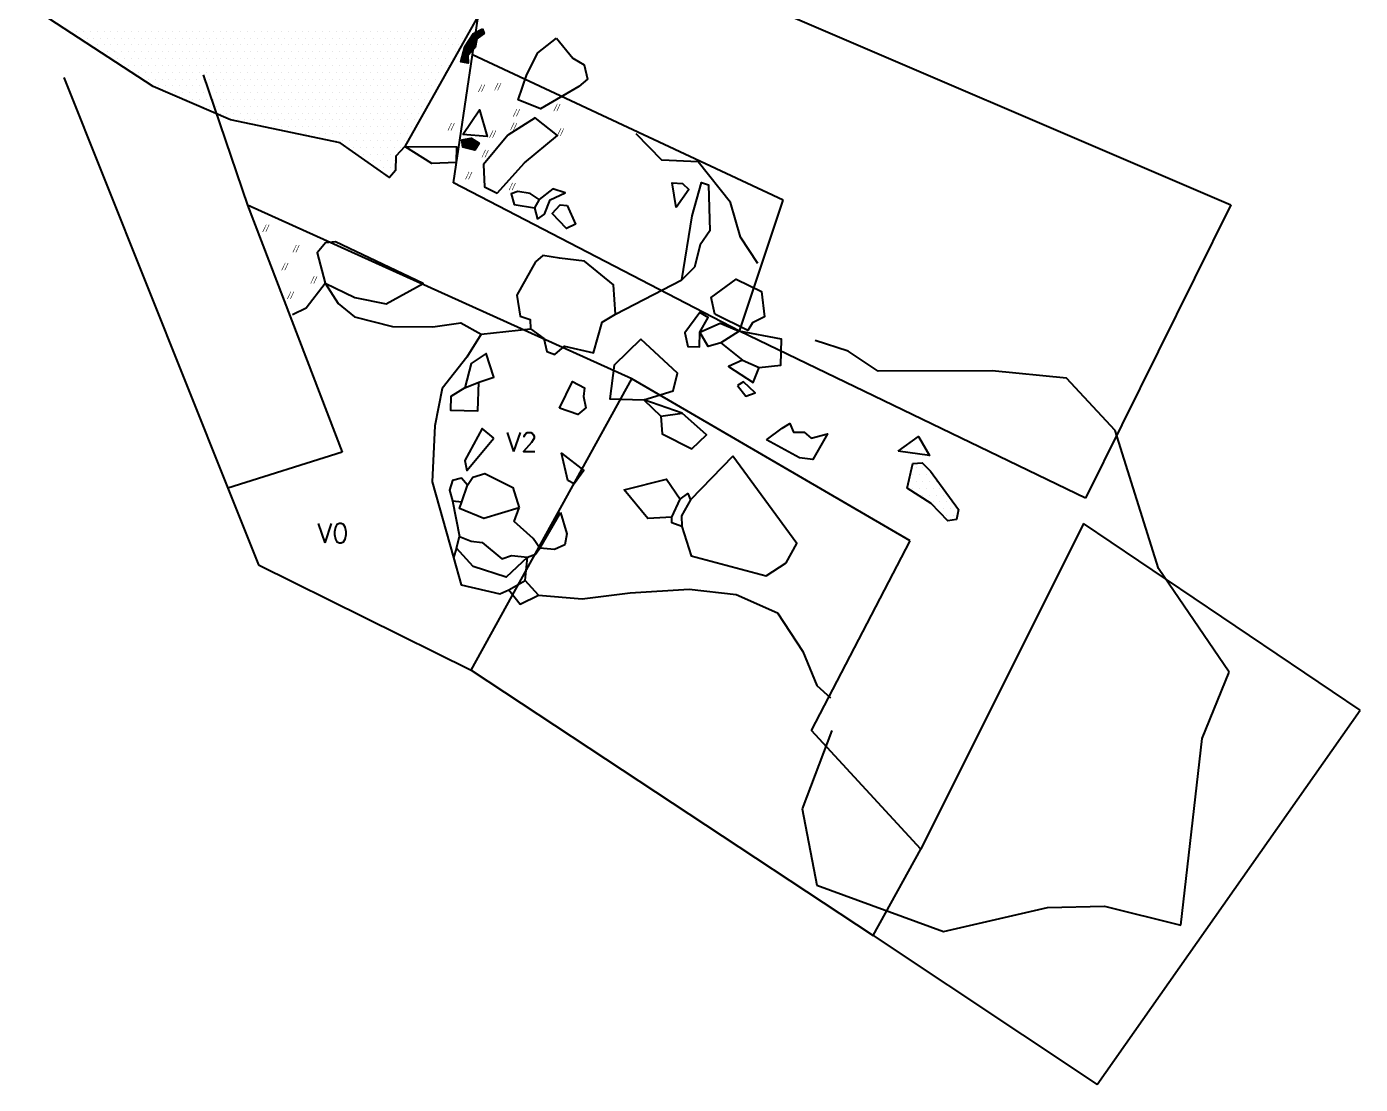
# Model space of a CAD drawing. Header units: metres. Extents: x 3.7 to 6.37, y -20.79 to -16.93.
# Drawn here: x 3.927 to 6.37, y -20.792 to -18.854 of the extents above; entities that cross this region are included whole.
import ezdxf

# ---------------------------------------------------------------- set-up
doc = ezdxf.new("R2010")
doc.units = ezdxf.units.M
doc.header["$LTSCALE"] = 25
doc.header["$MEASUREMENT"] = 0
doc.linetypes.add('GESTRICHELT', pattern=[0.75, 0.5, -0.25])
doc.linetypes.add('STRICHPUNKTX2', pattern=[2, 1, -0.5, 0, -0.5])
doc.layers.get('0').update_dxf_attribs({"linetype": 'CONTINUOUS'})
for name, color, linetype in [('BEFUND', 1, 'CONTINUOUS'), ('BEFUND_UNSICHER', 1, 'GESTRICHELT'), ('BEFUNDSCHRAFF', 1, 'CONTINUOUS'), ('FEUER', 1, 'CONTINUOUS'), ('GRABUNGSGRENZE', 3, 'STRICHPUNKTX2'), ('KNOCHEN', 2, 'CONTINUOUS'), ('KNOCHENSCHRAFF', 2, 'CONTINUOUS'), ('STEINE', 4, 'CONTINUOUS'), ('STEINESCHRAFF', 4, 'CONTINUOUS')]:
    doc.layers.add(name, color=color, linetype=linetype)
doc.styles.get("Standard").update_dxf_attribs({"font": 'txt.shx'})

# ---------------------------------------------------------------- blocks, each defined once
blk = doc.blocks.new('HK')
at = {"layer": 'FEUER', "const_width": 0.1}
for points in [[(-0.66, -1.37), (0, 0)], [(0.52, -0.03), (-0.1, -1.37)]]:
    blk.add_lwpolyline(points, dxfattribs=at)
blk = doc.blocks.new('*X2')
at = {"color": 0}
for p, q in [((472.83, -1889.62), (476.31, -1886.14)), ((472.95, -1889.14), (476.21, -1885.88)), ((473.55, -1888.19), (475.64, -1886.1)), ((472.45, -1891.05), (475, -1888.51)), ((472.58, -1890.57), (475.08, -1888.07)), ((472.7, -1890.1), (475.16, -1887.64)), ((474.2, -1887.18), (474.94, -1886.45)), ((475.25, -1887.55), (476.4, -1886.39)), ((472.33, -1891.53), (474.91, -1888.95)), ((472.35, -1891.86), (473.53, -1890.69)), ((472.64, -1891.92), (473.54, -1891.03)), ((472.94, -1891.98), (473.55, -1891.37)), ((473.24, -1892.04), (473.56, -1891.71)), ((473.53, -1892.09), (473.57, -1892.05)), ((472.43, -1906.27), (472.58, -1906.12)), ((472.47, -1906.59), (473.02, -1906.04)), ((472.51, -1906.91), (473.45, -1905.97)), ((472.54, -1907.23), (473.88, -1905.89)), ((472.63, -1907.5), (474.21, -1905.91)), ((472.91, -1907.57), (474.43, -1906.05)), ((473.19, -1907.64), (474.64, -1906.18)), ((473.47, -1907.71), (474.86, -1906.32)), ((473.75, -1907.79), (475.08, -1906.46)), ((474.03, -1907.86), (475.3, -1906.59)), ((474.31, -1907.93), (475.52, -1906.73)), ((474.59, -1908), (475.16, -1907.44))]:
    blk.add_line(p, q, dxfattribs=at)
blk = doc.blocks.new('*X10')
at = {"color": 0}
for p, q in [((400.625, -1886.25), (400.625, -1886.25)), ((401.875, -1886.25), (401.875, -1886.25)), ((403.125, -1886.25), (403.125, -1886.25)), ((404.375, -1886.25), (404.375, -1886.25)), ((405.625, -1886.25), (405.625, -1886.25)), ((406.875, -1886.25), (406.875, -1886.25)), ((408.125, -1886.25), (408.125, -1886.25)), ((409.375, -1886.25), (409.375, -1886.25)), ((410.625, -1886.25), (410.625, -1886.25)), ((411.875, -1886.25), (411.875, -1886.25)), ((413.125, -1886.25), (413.125, -1886.25)), ((414.375, -1886.25), (414.375, -1886.25)), ((415.625, -1886.25), (415.625, -1886.25)), ((416.875, -1886.25), (416.875, -1886.25)), ((418.125, -1886.25), (418.125, -1886.25)), ((419.375, -1886.25), (419.375, -1886.25)), ((420.625, -1886.25), (420.625, -1886.25)), ((421.875, -1886.25), (421.875, -1886.25)), ((423.125, -1886.25), (423.125, -1886.25)), ((424.375, -1886.25), (424.375, -1886.25)), ((425.625, -1886.25), (425.625, -1886.25)), ((426.875, -1886.25), (426.875, -1886.25)), ((428.125, -1886.25), (428.125, -1886.25)), ((429.375, -1886.25), (429.375, -1886.25)), ((430.625, -1886.25), (430.625, -1886.25)), ((431.875, -1886.25), (431.875, -1886.25)), ((433.125, -1886.25), (433.125, -1886.25)), ((434.375, -1886.25), (434.375, -1886.25)), ((435.625, -1886.25), (435.625, -1886.25)), ((436.875, -1886.25), (436.875, -1886.25)), ((438.125, -1886.25), (438.125, -1886.25)), ((439.375, -1886.25), (439.375, -1886.25)), ((440.625, -1886.25), (440.625, -1886.25)), ((441.875, -1886.25), (441.875, -1886.25)), ((443.125, -1886.25), (443.125, -1886.25)), ((444.375, -1886.25), (444.375, -1886.25)), ((445.625, -1886.25), (445.625, -1886.25)), ((446.875, -1886.25), (446.875, -1886.25)), ((448.125, -1886.25), (448.125, -1886.25)), ((449.375, -1886.25), (449.375, -1886.25)), ((450.625, -1886.25), (450.625, -1886.25)), ((451.875, -1886.25), (451.875, -1886.25)), ((453.125, -1886.25), (453.125, -1886.25)), ((454.375, -1886.25), (454.375, -1886.25)), ((455.625, -1886.25), (455.625, -1886.25)), ((456.875, -1886.25), (456.875, -1886.25)), ((458.125, -1886.25), (458.125, -1886.25)), ((459.375, -1886.25), (459.375, -1886.25)), ((460.625, -1886.25), (460.625, -1886.25)), ((461.875, -1886.25), (461.875, -1886.25)), ((463.125, -1886.25), (463.125, -1886.25)), ((464.375, -1886.25), (464.375, -1886.25)), ((465.625, -1886.25), (465.625, -1886.25)), ((466.875, -1886.25), (466.875, -1886.25)), ((468.125, -1886.25), (468.125, -1886.25)), ((469.375, -1886.25), (469.375, -1886.25)), ((470.625, -1886.25), (470.625, -1886.25)), ((471.875, -1886.25), (471.875, -1886.25)), ((473.125, -1886.25), (473.125, -1886.25)), ((402.5, -1887.5), (402.5, -1887.5)), ((403.75, -1887.5), (403.75, -1887.5)), ((405, -1887.5), (405, -1887.5)), ((406.25, -1887.5), (406.25, -1887.5)), ((407.5, -1887.5), (407.5, -1887.5)), ((408.75, -1887.5), (408.75, -1887.5)), ((410, -1887.5), (410, -1887.5)), ((411.25, -1887.5), (411.25, -1887.5)), ((412.5, -1887.5), (412.5, -1887.5)), ((413.75, -1887.5), (413.75, -1887.5)), ((415, -1887.5), (415, -1887.5)), ((416.25, -1887.5), (416.25, -1887.5)), ((417.5, -1887.5), (417.5, -1887.5)), ((418.75, -1887.5), (418.75, -1887.5)), ((420, -1887.5), (420, -1887.5)), ((421.25, -1887.5), (421.25, -1887.5)), ((422.5, -1887.5), (422.5, -1887.5)), ((423.75, -1887.5), (423.75, -1887.5)), ((425, -1887.5), (425, -1887.5)), ((426.25, -1887.5), (426.25, -1887.5)), ((427.5, -1887.5), (427.5, -1887.5)), ((428.75, -1887.5), (428.75, -1887.5)), ((430, -1887.5), (430, -1887.5)), ((431.25, -1887.5), (431.25, -1887.5)), ((432.5, -1887.5), (432.5, -1887.5)), ((433.75, -1887.5), (433.75, -1887.5)), ((435, -1887.5), (435, -1887.5)), ((436.25, -1887.5), (436.25, -1887.5)), ((437.5, -1887.5), (437.5, -1887.5)), ((438.75, -1887.5), (438.75, -1887.5)), ((440, -1887.5), (440, -1887.5)), ((441.25, -1887.5), (441.25, -1887.5)), ((442.5, -1887.5), (442.5, -1887.5)), ((443.75, -1887.5), (443.75, -1887.5)), ((445, -1887.5), (445, -1887.5)), ((446.25, -1887.5), (446.25, -1887.5)), ((447.5, -1887.5), (447.5, -1887.5)), ((448.75, -1887.5), (448.75, -1887.5)), ((450, -1887.5), (450, -1887.5)), ((451.25, -1887.5), (451.25, -1887.5)), ((452.5, -1887.5), (452.5, -1887.5)), ((453.75, -1887.5), (453.75, -1887.5)), ((455, -1887.5), (455, -1887.5)), ((456.25, -1887.5), (456.25, -1887.5)), ((457.5, -1887.5), (457.5, -1887.5)), ((458.75, -1887.5), (458.75, -1887.5)), ((460, -1887.5), (460, -1887.5)), ((461.25, -1887.5), (461.25, -1887.5)), ((462.5, -1887.5), (462.5, -1887.5)), ((463.75, -1887.5), (463.75, -1887.5)), ((465, -1887.5), (465, -1887.5)), ((466.25, -1887.5), (466.25, -1887.5)), ((467.5, -1887.5), (467.5, -1887.5)), ((468.75, -1887.5), (468.75, -1887.5)), ((470, -1887.5), (470, -1887.5)), ((471.25, -1887.5), (471.25, -1887.5)), ((472.5, -1887.5), (472.5, -1887.5)), ((404.375, -1888.75), (404.375, -1888.75)), ((405.625, -1888.75), (405.625, -1888.75)), ((406.25, -1890), (406.25, -1890)), ((406.875, -1888.75), (406.875, -1888.75)), ((407.5, -1890), (407.5, -1890)), ((408.125, -1888.75), (408.125, -1888.75)), ((408.75, -1890), (408.75, -1890)), ((409.375, -1888.75), (409.375, -1888.75)), ((410, -1890), (410, -1890)), ((410.625, -1888.75), (410.625, -1888.75)), ((411.25, -1890), (411.25, -1890)), ((411.875, -1888.75), (411.875, -1888.75)), ((412.5, -1890), (412.5, -1890)), ((413.125, -1888.75), (413.125, -1888.75)), ((413.75, -1890), (413.75, -1890)), ((414.375, -1888.75), (414.375, -1888.75)), ((415, -1890), (415, -1890)), ((415.625, -1888.75), (415.625, -1888.75)), ((416.25, -1890), (416.25, -1890)), ((416.875, -1888.75), (416.875, -1888.75)), ((417.5, -1890), (417.5, -1890)), ((418.125, -1888.75), (418.125, -1888.75)), ((418.75, -1890), (418.75, -1890)), ((419.375, -1888.75), (419.375, -1888.75)), ((420, -1890), (420, -1890)), ((420.625, -1888.75), (420.625, -1888.75)), ((421.25, -1890), (421.25, -1890)), ((421.875, -1888.75), (421.875, -1888.75)), ((422.5, -1890), (422.5, -1890)), ((423.125, -1888.75), (423.125, -1888.75)), ((423.75, -1890), (423.75, -1890)), ((424.375, -1888.75), (424.375, -1888.75)), ((425, -1890), (425, -1890)), ((425.625, -1888.75), (425.625, -1888.75)), ((426.25, -1890), (426.25, -1890)), ((426.875, -1888.75), (426.875, -1888.75)), ((427.5, -1890), (427.5, -1890)), ((428.125, -1888.75), (428.125, -1888.75)), ((428.75, -1890), (428.75, -1890)), ((429.375, -1888.75), (429.375, -1888.75)), ((430, -1890), (430, -1890)), ((430.625, -1888.75), (430.625, -1888.75)), ((431.25, -1890), (431.25, -1890)), ((431.875, -1888.75), (431.875, -1888.75)), ((432.5, -1890), (432.5, -1890)), ((433.125, -1888.75), (433.125, -1888.75)), ((433.75, -1890), (433.75, -1890)), ((434.375, -1888.75), (434.375, -1888.75)), ((435, -1890), (435, -1890)), ((435.625, -1888.75), (435.625, -1888.75)), ((436.25, -1890), (436.25, -1890)), ((436.875, -1888.75), (436.875, -1888.75)), ((437.5, -1890), (437.5, -1890)), ((438.125, -1888.75), (438.125, -1888.75)), ((438.75, -1890), (438.75, -1890)), ((439.375, -1888.75), (439.375, -1888.75)), ((440, -1890), (440, -1890)), ((440.625, -1888.75), (440.625, -1888.75)), ((441.25, -1890), (441.25, -1890)), ((441.875, -1888.75), (441.875, -1888.75)), ((442.5, -1890), (442.5, -1890)), ((443.125, -1888.75), (443.125, -1888.75)), ((443.75, -1890), (443.75, -1890)), ((444.375, -1888.75), (444.375, -1888.75)), ((445, -1890), (445, -1890)), ((445.625, -1888.75), (445.625, -1888.75)), ((446.25, -1890), (446.25, -1890)), ((446.875, -1888.75), (446.875, -1888.75)), ((447.5, -1890), (447.5, -1890)), ((448.125, -1888.75), (448.125, -1888.75)), ((448.75, -1890), (448.75, -1890)), ((449.375, -1888.75), (449.375, -1888.75)), ((450, -1890), (450, -1890)), ((450.625, -1888.75), (450.625, -1888.75)), ((451.25, -1890), (451.25, -1890)), ((451.875, -1888.75), (451.875, -1888.75)), ((452.5, -1890), (452.5, -1890)), ((453.125, -1888.75), (453.125, -1888.75)), ((453.75, -1890), (453.75, -1890)), ((454.375, -1888.75), (454.375, -1888.75)), ((455, -1890), (455, -1890)), ((455.625, -1888.75), (455.625, -1888.75)), ((456.25, -1890), (456.25, -1890)), ((456.875, -1888.75), (456.875, -1888.75)), ((457.5, -1890), (457.5, -1890)), ((458.125, -1888.75), (458.125, -1888.75)), ((458.75, -1890), (458.75, -1890)), ((459.375, -1888.75), (459.375, -1888.75)), ((460, -1890), (460, -1890)), ((460.625, -1888.75), (460.625, -1888.75)), ((461.25, -1890), (461.25, -1890)), ((461.875, -1888.75), (461.875, -1888.75)), ((462.5, -1890), (462.5, -1890)), ((463.125, -1888.75), (463.125, -1888.75)), ((463.75, -1890), (463.75, -1890)), ((464.375, -1888.75), (464.375, -1888.75)), ((465, -1890), (465, -1890)), ((465.625, -1888.75), (465.625, -1888.75)), ((466.25, -1890), (466.25, -1890)), ((466.875, -1888.75), (466.875, -1888.75)), ((467.5, -1890), (467.5, -1890)), ((468.125, -1888.75), (468.125, -1888.75)), ((468.75, -1890), (468.75, -1890)), ((469.375, -1888.75), (469.375, -1888.75)), ((470, -1890), (470, -1890)), ((470.625, -1888.75), (470.625, -1888.75)), ((471.25, -1890), (471.25, -1890)), ((471.875, -1888.75), (471.875, -1888.75)), ((408.125, -1891.25), (408.125, -1891.25)), ((409.375, -1891.25), (409.375, -1891.25)), ((410, -1892.5), (410, -1892.5)), ((410.625, -1891.25), (410.625, -1891.25)), ((411.25, -1892.5), (411.25, -1892.5)), ((411.875, -1891.25), (411.875, -1891.25)), ((412.5, -1892.5), (412.5, -1892.5)), ((413.125, -1891.25), (413.125, -1891.25)), ((413.75, -1892.5), (413.75, -1892.5)), ((414.375, -1891.25), (414.375, -1891.25)), ((415, -1892.5), (415, -1892.5)), ((415.625, -1891.25), (415.625, -1891.25)), ((416.25, -1892.5), (416.25, -1892.5)), ((416.875, -1891.25), (416.875, -1891.25)), ((417.5, -1892.5), (417.5, -1892.5)), ((418.125, -1891.25), (418.125, -1891.25)), ((418.75, -1892.5), (418.75, -1892.5)), ((419.375, -1891.25), (419.375, -1891.25)), ((420, -1892.5), (420, -1892.5)), ((420.625, -1891.25), (420.625, -1891.25)), ((421.25, -1892.5), (421.25, -1892.5)), ((421.875, -1891.25), (421.875, -1891.25)), ((422.5, -1892.5), (422.5, -1892.5)), ((423.125, -1891.25), (423.125, -1891.25)), ((423.75, -1892.5), (423.75, -1892.5)), ((424.375, -1891.25), (424.375, -1891.25)), ((425, -1892.5), (425, -1892.5)), ((425.625, -1891.25), (425.625, -1891.25)), ((426.25, -1892.5), (426.25, -1892.5)), ((426.875, -1891.25), (426.875, -1891.25)), ((427.5, -1892.5), (427.5, -1892.5)), ((428.125, -1891.25), (428.125, -1891.25)), ((428.75, -1892.5), (428.75, -1892.5)), ((429.375, -1891.25), (429.375, -1891.25)), ((430, -1892.5), (430, -1892.5)), ((430.625, -1891.25), (430.625, -1891.25)), ((431.25, -1892.5), (431.25, -1892.5)), ((431.875, -1891.25), (431.875, -1891.25)), ((432.5, -1892.5), (432.5, -1892.5)), ((433.125, -1891.25), (433.125, -1891.25)), ((433.75, -1892.5), (433.75, -1892.5)), ((434.375, -1891.25), (434.375, -1891.25)), ((435, -1892.5), (435, -1892.5)), ((435.625, -1891.25), (435.625, -1891.25)), ((436.25, -1892.5), (436.25, -1892.5)), ((436.875, -1891.25), (436.875, -1891.25)), ((437.5, -1892.5), (437.5, -1892.5)), ((438.125, -1891.25), (438.125, -1891.25)), ((438.75, -1892.5), (438.75, -1892.5)), ((439.375, -1891.25), (439.375, -1891.25)), ((440, -1892.5), (440, -1892.5)), ((440.625, -1891.25), (440.625, -1891.25)), ((441.25, -1892.5), (441.25, -1892.5)), ((441.875, -1891.25), (441.875, -1891.25)), ((442.5, -1892.5), (442.5, -1892.5)), ((443.125, -1891.25), (443.125, -1891.25)), ((443.75, -1892.5), (443.75, -1892.5)), ((444.375, -1891.25), (444.375, -1891.25)), ((445, -1892.5), (445, -1892.5)), ((445.625, -1891.25), (445.625, -1891.25)), ((446.25, -1892.5), (446.25, -1892.5)), ((446.875, -1891.25), (446.875, -1891.25)), ((447.5, -1892.5), (447.5, -1892.5)), ((448.125, -1891.25), (448.125, -1891.25)), ((448.75, -1892.5), (448.75, -1892.5)), ((449.375, -1891.25), (449.375, -1891.25)), ((450, -1892.5), (450, -1892.5)), ((450.625, -1891.25), (450.625, -1891.25)), ((451.25, -1892.5), (451.25, -1892.5)), ((451.875, -1891.25), (451.875, -1891.25)), ((452.5, -1892.5), (452.5, -1892.5)), ((453.125, -1891.25), (453.125, -1891.25)), ((453.75, -1892.5), (453.75, -1892.5)), ((454.375, -1891.25), (454.375, -1891.25)), ((455, -1892.5), (455, -1892.5)), ((455.625, -1891.25), (455.625, -1891.25)), ((456.25, -1892.5), (456.25, -1892.5)), ((456.875, -1891.25), (456.875, -1891.25)), ((457.5, -1892.5), (457.5, -1892.5)), ((458.125, -1891.25), (458.125, -1891.25)), ((458.75, -1892.5), (458.75, -1892.5)), ((459.375, -1891.25), (459.375, -1891.25)), ((460, -1892.5), (460, -1892.5)), ((460.625, -1891.25), (460.625, -1891.25)), ((461.25, -1892.5), (461.25, -1892.5)), ((461.875, -1891.25), (461.875, -1891.25)), ((462.5, -1892.5), (462.5, -1892.5)), ((463.125, -1891.25), (463.125, -1891.25)), ((463.75, -1892.5), (463.75, -1892.5)), ((464.375, -1891.25), (464.375, -1891.25)), ((465, -1892.5), (465, -1892.5)), ((465.625, -1891.25), (465.625, -1891.25)), ((466.25, -1892.5), (466.25, -1892.5)), ((466.875, -1891.25), (466.875, -1891.25)), ((467.5, -1892.5), (467.5, -1892.5)), ((468.125, -1891.25), (468.125, -1891.25)), ((468.75, -1892.5), (468.75, -1892.5)), ((469.375, -1891.25), (469.375, -1891.25)), ((470, -1892.5), (470, -1892.5)), ((470.625, -1891.25), (470.625, -1891.25)), ((411.875, -1893.75), (411.875, -1893.75)), ((413.125, -1893.75), (413.125, -1893.75)), ((414.375, -1893.75), (414.375, -1893.75)), ((415, -1895), (415, -1895)), ((415.625, -1893.75), (415.625, -1893.75)), ((416.25, -1895), (416.25, -1895)), ((416.875, -1893.75), (416.875, -1893.75)), ((417.5, -1895), (417.5, -1895)), ((418.125, -1893.75), (418.125, -1893.75)), ((418.75, -1895), (418.75, -1895)), ((419.375, -1893.75), (419.375, -1893.75)), ((420, -1895), (420, -1895)), ((420.625, -1893.75), (420.625, -1893.75)), ((421.25, -1895), (421.25, -1895)), ((421.875, -1893.75), (421.875, -1893.75)), ((422.5, -1895), (422.5, -1895)), ((423.125, -1893.75), (423.125, -1893.75)), ((423.75, -1895), (423.75, -1895)), ((424.375, -1893.75), (424.375, -1893.75)), ((425, -1895), (425, -1895)), ((425.625, -1893.75), (425.625, -1893.75)), ((426.25, -1895), (426.25, -1895)), ((426.875, -1893.75), (426.875, -1893.75)), ((427.5, -1895), (427.5, -1895)), ((428.125, -1893.75), (428.125, -1893.75)), ((428.75, -1895), (428.75, -1895)), ((429.375, -1893.75), (429.375, -1893.75)), ((430, -1895), (430, -1895)), ((430.625, -1893.75), (430.625, -1893.75)), ((431.25, -1895), (431.25, -1895)), ((431.875, -1893.75), (431.875, -1893.75)), ((432.5, -1895), (432.5, -1895)), ((433.125, -1893.75), (433.125, -1893.75)), ((433.75, -1895), (433.75, -1895)), ((434.375, -1893.75), (434.375, -1893.75)), ((435, -1895), (435, -1895)), ((435.625, -1893.75), (435.625, -1893.75)), ((436.25, -1895), (436.25, -1895)), ((436.875, -1893.75), (436.875, -1893.75)), ((437.5, -1895), (437.5, -1895)), ((438.125, -1893.75), (438.125, -1893.75)), ((438.75, -1895), (438.75, -1895)), ((439.375, -1893.75), (439.375, -1893.75)), ((440, -1895), (440, -1895)), ((440.625, -1893.75), (440.625, -1893.75)), ((441.25, -1895), (441.25, -1895)), ((441.875, -1893.75), (441.875, -1893.75)), ((442.5, -1895), (442.5, -1895)), ((443.125, -1893.75), (443.125, -1893.75)), ((443.75, -1895), (443.75, -1895)), ((444.375, -1893.75), (444.375, -1893.75)), ((445, -1895), (445, -1895)), ((445.625, -1893.75), (445.625, -1893.75)), ((446.25, -1895), (446.25, -1895)), ((446.875, -1893.75), (446.875, -1893.75)), ((447.5, -1895), (447.5, -1895)), ((448.125, -1893.75), (448.125, -1893.75)), ((448.75, -1895), (448.75, -1895)), ((449.375, -1893.75), (449.375, -1893.75)), ((450, -1895), (450, -1895)), ((450.625, -1893.75), (450.625, -1893.75)), ((451.25, -1895), (451.25, -1895)), ((451.875, -1893.75), (451.875, -1893.75)), ((452.5, -1895), (452.5, -1895)), ((453.125, -1893.75), (453.125, -1893.75)), ((453.75, -1895), (453.75, -1895)), ((454.375, -1893.75), (454.375, -1893.75)), ((455, -1895), (455, -1895)), ((455.625, -1893.75), (455.625, -1893.75)), ((456.25, -1895), (456.25, -1895)), ((456.875, -1893.75), (456.875, -1893.75)), ((457.5, -1895), (457.5, -1895)), ((458.125, -1893.75), (458.125, -1893.75)), ((458.75, -1895), (458.75, -1895)), ((459.375, -1893.75), (459.375, -1893.75)), ((460, -1895), (460, -1895)), ((460.625, -1893.75), (460.625, -1893.75)), ((461.25, -1895), (461.25, -1895)), ((461.875, -1893.75), (461.875, -1893.75)), ((462.5, -1895), (462.5, -1895)), ((463.125, -1893.75), (463.125, -1893.75)), ((463.75, -1895), (463.75, -1895)), ((464.375, -1893.75), (464.375, -1893.75)), ((465, -1895), (465, -1895)), ((465.625, -1893.75), (465.625, -1893.75)), ((466.25, -1895), (466.25, -1895)), ((466.875, -1893.75), (466.875, -1893.75)), ((467.5, -1895), (467.5, -1895)), ((468.125, -1893.75), (468.125, -1893.75)), ((468.75, -1895), (468.75, -1895)), ((469.375, -1893.75), (469.375, -1893.75)), ((416.875, -1896.25), (416.875, -1896.25)), ((418.125, -1896.25), (418.125, -1896.25)), ((418.75, -1897.5), (418.75, -1897.5)), ((419.375, -1896.25), (419.375, -1896.25)), ((420, -1897.5), (420, -1897.5)), ((420.625, -1896.25), (420.625, -1896.25)), ((421.25, -1897.5), (421.25, -1897.5)), ((421.875, -1896.25), (421.875, -1896.25)), ((422.5, -1897.5), (422.5, -1897.5)), ((423.125, -1896.25), (423.125, -1896.25)), ((423.75, -1897.5), (423.75, -1897.5)), ((424.375, -1896.25), (424.375, -1896.25)), ((425, -1897.5), (425, -1897.5)), ((425.625, -1896.25), (425.625, -1896.25)), ((426.25, -1897.5), (426.25, -1897.5)), ((426.875, -1896.25), (426.875, -1896.25)), ((427.5, -1897.5), (427.5, -1897.5)), ((428.125, -1896.25), (428.125, -1896.25)), ((428.75, -1897.5), (428.75, -1897.5)), ((429.375, -1896.25), (429.375, -1896.25)), ((430, -1897.5), (430, -1897.5)), ((430.625, -1896.25), (430.625, -1896.25)), ((431.25, -1897.5), (431.25, -1897.5)), ((431.875, -1896.25), (431.875, -1896.25)), ((432.5, -1897.5), (432.5, -1897.5)), ((433.125, -1896.25), (433.125, -1896.25)), ((433.75, -1897.5), (433.75, -1897.5)), ((434.375, -1896.25), (434.375, -1896.25)), ((435, -1897.5), (435, -1897.5)), ((435.625, -1896.25), (435.625, -1896.25)), ((436.25, -1897.5), (436.25, -1897.5)), ((436.875, -1896.25), (436.875, -1896.25)), ((437.5, -1897.5), (437.5, -1897.5)), ((438.125, -1896.25), (438.125, -1896.25)), ((438.75, -1897.5), (438.75, -1897.5)), ((439.375, -1896.25), (439.375, -1896.25)), ((440, -1897.5), (440, -1897.5)), ((440.625, -1896.25), (440.625, -1896.25)), ((441.25, -1897.5), (441.25, -1897.5)), ((441.875, -1896.25), (441.875, -1896.25)), ((442.5, -1897.5), (442.5, -1897.5)), ((443.125, -1896.25), (443.125, -1896.25)), ((443.75, -1897.5), (443.75, -1897.5)), ((444.375, -1896.25), (444.375, -1896.25)), ((445, -1897.5), (445, -1897.5)), ((445.625, -1896.25), (445.625, -1896.25)), ((446.25, -1897.5), (446.25, -1897.5)), ((446.875, -1896.25), (446.875, -1896.25)), ((447.5, -1897.5), (447.5, -1897.5)), ((448.125, -1896.25), (448.125, -1896.25)), ((448.75, -1897.5), (448.75, -1897.5)), ((449.375, -1896.25), (449.375, -1896.25)), ((450, -1897.5), (450, -1897.5)), ((450.625, -1896.25), (450.625, -1896.25)), ((451.25, -1897.5), (451.25, -1897.5)), ((451.875, -1896.25), (451.875, -1896.25)), ((452.5, -1897.5), (452.5, -1897.5)), ((453.125, -1896.25), (453.125, -1896.25)), ((453.75, -1897.5), (453.75, -1897.5)), ((454.375, -1896.25), (454.375, -1896.25)), ((455, -1897.5), (455, -1897.5)), ((455.625, -1896.25), (455.625, -1896.25)), ((456.25, -1897.5), (456.25, -1897.5)), ((456.875, -1896.25), (456.875, -1896.25)), ((457.5, -1897.5), (457.5, -1897.5)), ((458.125, -1896.25), (458.125, -1896.25)), ((458.75, -1897.5), (458.75, -1897.5)), ((459.375, -1896.25), (459.375, -1896.25)), ((460, -1897.5), (460, -1897.5)), ((460.625, -1896.25), (460.625, -1896.25)), ((461.25, -1897.5), (461.25, -1897.5)), ((461.875, -1896.25), (461.875, -1896.25)), ((462.5, -1897.5), (462.5, -1897.5)), ((463.125, -1896.25), (463.125, -1896.25)), ((463.75, -1897.5), (463.75, -1897.5)), ((464.375, -1896.25), (464.375, -1896.25)), ((465, -1897.5), (465, -1897.5)), ((465.625, -1896.25), (465.625, -1896.25)), ((466.25, -1897.5), (466.25, -1897.5)), ((466.875, -1896.25), (466.875, -1896.25)), ((468.125, -1896.25), (468.125, -1896.25)), ((421.875, -1898.75), (421.875, -1898.75)), ((423.125, -1898.75), (423.125, -1898.75)), ((424.375, -1898.75), (424.375, -1898.75)), ((425, -1900), (425, -1900)), ((425.625, -1898.75), (425.625, -1898.75)), ((426.25, -1900), (426.25, -1900)), ((426.875, -1898.75), (426.875, -1898.75)), ((427.5, -1900), (427.5, -1900)), ((428.125, -1898.75), (428.125, -1898.75)), ((428.75, -1900), (428.75, -1900)), ((429.375, -1898.75), (429.375, -1898.75)), ((430, -1900), (430, -1900)), ((430.625, -1898.75), (430.625, -1898.75)), ((431.25, -1900), (431.25, -1900)), ((431.875, -1898.75), (431.875, -1898.75)), ((432.5, -1900), (432.5, -1900)), ((433.125, -1898.75), (433.125, -1898.75)), ((433.75, -1900), (433.75, -1900)), ((434.375, -1898.75), (434.375, -1898.75)), ((435, -1900), (435, -1900)), ((435.625, -1898.75), (435.625, -1898.75)), ((436.25, -1900), (436.25, -1900)), ((436.875, -1898.75), (436.875, -1898.75)), ((437.5, -1900), (437.5, -1900)), ((438.125, -1898.75), (438.125, -1898.75)), ((438.75, -1900), (438.75, -1900)), ((439.375, -1898.75), (439.375, -1898.75)), ((440, -1900), (440, -1900)), ((440.625, -1898.75), (440.625, -1898.75)), ((441.25, -1900), (441.25, -1900)), ((441.875, -1898.75), (441.875, -1898.75)), ((442.5, -1900), (442.5, -1900)), ((443.125, -1898.75), (443.125, -1898.75)), ((443.75, -1900), (443.75, -1900)), ((444.375, -1898.75), (444.375, -1898.75)), ((445, -1900), (445, -1900)), ((445.625, -1898.75), (445.625, -1898.75)), ((446.25, -1900), (446.25, -1900)), ((446.875, -1898.75), (446.875, -1898.75)), ((447.5, -1900), (447.5, -1900)), ((448.125, -1898.75), (448.125, -1898.75)), ((448.75, -1900), (448.75, -1900)), ((449.375, -1898.75), (449.375, -1898.75)), ((450, -1900), (450, -1900)), ((450.625, -1898.75), (450.625, -1898.75)), ((451.25, -1900), (451.25, -1900)), ((451.875, -1898.75), (451.875, -1898.75)), ((452.5, -1900), (452.5, -1900)), ((453.125, -1898.75), (453.125, -1898.75)), ((453.75, -1900), (453.75, -1900)), ((454.375, -1898.75), (454.375, -1898.75)), ((455, -1900), (455, -1900)), ((455.625, -1898.75), (455.625, -1898.75)), ((456.25, -1900), (456.25, -1900)), ((456.875, -1898.75), (456.875, -1898.75)), ((457.5, -1900), (457.5, -1900)), ((458.125, -1898.75), (458.125, -1898.75)), ((458.75, -1900), (458.75, -1900)), ((459.375, -1898.75), (459.375, -1898.75)), ((460, -1900), (460, -1900)), ((460.625, -1898.75), (460.625, -1898.75)), ((461.25, -1900), (461.25, -1900)), ((461.875, -1898.75), (461.875, -1898.75)), ((462.5, -1900), (462.5, -1900)), ((463.125, -1898.75), (463.125, -1898.75)), ((463.75, -1900), (463.75, -1900)), ((464.375, -1898.75), (464.375, -1898.75)), ((465, -1900), (465, -1900)), ((465.625, -1898.75), (465.625, -1898.75)), ((428.125, -1901.25), (428.125, -1901.25)), ((429.375, -1901.25), (429.375, -1901.25)), ((430, -1902.5), (430, -1902.5)), ((430.625, -1901.25), (430.625, -1901.25)), ((431.25, -1902.5), (431.25, -1902.5)), ((431.875, -1901.25), (431.875, -1901.25)), ((432.5, -1902.5), (432.5, -1902.5)), ((433.125, -1901.25), (433.125, -1901.25)), ((433.75, -1902.5), (433.75, -1902.5)), ((434.375, -1901.25), (434.375, -1901.25)), ((435, -1902.5), (435, -1902.5)), ((435.625, -1901.25), (435.625, -1901.25)), ((436.25, -1902.5), (436.25, -1902.5)), ((436.875, -1901.25), (436.875, -1901.25)), ((437.5, -1902.5), (437.5, -1902.5)), ((438.125, -1901.25), (438.125, -1901.25)), ((438.75, -1902.5), (438.75, -1902.5)), ((439.375, -1901.25), (439.375, -1901.25)), ((440, -1902.5), (440, -1902.5)), ((440.625, -1901.25), (440.625, -1901.25)), ((441.25, -1902.5), (441.25, -1902.5)), ((441.875, -1901.25), (441.875, -1901.25)), ((442.5, -1902.5), (442.5, -1902.5)), ((443.125, -1901.25), (443.125, -1901.25)), ((443.75, -1902.5), (443.75, -1902.5)), ((444.375, -1901.25), (444.375, -1901.25)), ((445, -1902.5), (445, -1902.5)), ((445.625, -1901.25), (445.625, -1901.25)), ((446.25, -1902.5), (446.25, -1902.5)), ((446.875, -1901.25), (446.875, -1901.25)), ((447.5, -1902.5), (447.5, -1902.5)), ((448.125, -1901.25), (448.125, -1901.25)), ((448.75, -1902.5), (448.75, -1902.5)), ((449.375, -1901.25), (449.375, -1901.25)), ((450, -1902.5), (450, -1902.5)), ((450.625, -1901.25), (450.625, -1901.25)), ((451.25, -1902.5), (451.25, -1902.5)), ((451.875, -1901.25), (451.875, -1901.25)), ((452.5, -1902.5), (452.5, -1902.5)), ((453.125, -1901.25), (453.125, -1901.25)), ((453.75, -1902.5), (453.75, -1902.5)), ((454.375, -1901.25), (454.375, -1901.25)), ((455, -1902.5), (455, -1902.5)), ((455.625, -1901.25), (455.625, -1901.25)), ((456.25, -1902.5), (456.25, -1902.5)), ((456.875, -1901.25), (456.875, -1901.25)), ((457.5, -1902.5), (457.5, -1902.5)), ((458.125, -1901.25), (458.125, -1901.25)), ((458.75, -1902.5), (458.75, -1902.5)), ((459.375, -1901.25), (459.375, -1901.25)), ((460, -1902.5), (460, -1902.5)), ((460.625, -1901.25), (460.625, -1901.25)), ((461.25, -1902.5), (461.25, -1902.5)), ((461.875, -1901.25), (461.875, -1901.25)), ((462.5, -1902.5), (462.5, -1902.5)), ((463.125, -1901.25), (463.125, -1901.25)), ((463.75, -1902.5), (463.75, -1902.5)), ((464.375, -1901.25), (464.375, -1901.25)), ((436.875, -1903.75), (436.875, -1903.75)), ((438.125, -1903.75), (438.125, -1903.75)), ((439.375, -1903.75), (439.375, -1903.75)), ((440.625, -1903.75), (440.625, -1903.75)), ((441.875, -1903.75), (441.875, -1903.75)), ((442.5, -1905), (442.5, -1905)), ((443.125, -1903.75), (443.125, -1903.75)), ((443.75, -1905), (443.75, -1905)), ((444.375, -1903.75), (444.375, -1903.75)), ((445, -1905), (445, -1905)), ((445.625, -1903.75), (445.625, -1903.75)), ((446.25, -1905), (446.25, -1905)), ((446.875, -1903.75), (446.875, -1903.75)), ((447.5, -1905), (447.5, -1905)), ((448.125, -1903.75), (448.125, -1903.75)), ((448.75, -1905), (448.75, -1905)), ((449.375, -1903.75), (449.375, -1903.75)), ((450, -1905), (450, -1905)), ((450.625, -1903.75), (450.625, -1903.75)), ((451.25, -1905), (451.25, -1905)), ((451.875, -1903.75), (451.875, -1903.75)), ((452.5, -1905), (452.5, -1905)), ((453.125, -1903.75), (453.125, -1903.75)), ((453.75, -1905), (453.75, -1905)), ((454.375, -1903.75), (454.375, -1903.75)), ((455, -1905), (455, -1905)), ((455.625, -1903.75), (455.625, -1903.75)), ((456.25, -1905), (456.25, -1905)), ((456.875, -1903.75), (456.875, -1903.75)), ((457.5, -1905), (457.5, -1905)), ((458.125, -1903.75), (458.125, -1903.75)), ((458.75, -1905), (458.75, -1905)), ((459.375, -1903.75), (459.375, -1903.75)), ((460, -1905), (460, -1905)), ((460.625, -1903.75), (460.625, -1903.75)), ((461.25, -1905), (461.25, -1905)), ((461.875, -1903.75), (461.875, -1903.75)), ((462.5, -1905), (462.5, -1905)), ((463.125, -1903.75), (463.125, -1903.75)), ((448.125, -1906.25), (448.125, -1906.25)), ((449.375, -1906.25), (449.375, -1906.25)), ((450.625, -1906.25), (450.625, -1906.25)), ((451.25, -1907.5), (451.25, -1907.5)), ((451.875, -1906.25), (451.875, -1906.25)), ((452.5, -1907.5), (452.5, -1907.5)), ((453.125, -1906.25), (453.125, -1906.25)), ((453.75, -1907.5), (453.75, -1907.5)), ((454.375, -1906.25), (454.375, -1906.25)), ((455, -1907.5), (455, -1907.5)), ((455.625, -1906.25), (455.625, -1906.25)), ((456.25, -1907.5), (456.25, -1907.5)), ((456.875, -1906.25), (456.875, -1906.25)), ((457.5, -1907.5), (457.5, -1907.5)), ((458.125, -1906.25), (458.125, -1906.25)), ((458.75, -1907.5), (458.75, -1907.5)), ((459.375, -1906.25), (459.375, -1906.25)), ((460, -1907.5), (460, -1907.5)), ((460.625, -1906.25), (460.625, -1906.25)), ((461.25, -1907.5), (461.25, -1907.5)), ((461.875, -1906.25), (461.875, -1906.25)), ((453.125, -1908.75), (453.125, -1908.75)), ((454.375, -1908.75), (454.375, -1908.75)), ((455, -1910), (455, -1910)), ((455.625, -1908.75), (455.625, -1908.75)), ((456.25, -1910), (456.25, -1910)), ((456.875, -1908.75), (456.875, -1908.75)), ((457.5, -1910), (457.5, -1910)), ((458.125, -1908.75), (458.125, -1908.75)), ((458.75, -1910), (458.75, -1910)), ((459.375, -1908.75), (459.375, -1908.75)), ((460, -1910), (460, -1910)), ((460.625, -1908.75), (460.625, -1908.75)), ((456.875, -1911.25), (456.875, -1911.25)), ((458.125, -1911.25), (458.125, -1911.25)), ((458.75, -1912.5), (458.75, -1912.5)), ((459.375, -1911.25), (459.375, -1911.25))]:
    blk.add_line(p, q, dxfattribs=at)
blk = doc.blocks.new('*X12')
at = {"color": 0}
for p, q in [((555.625, -1966.25), (555.625, -1966.25)), ((556.875, -1966.25), (556.875, -1966.25)), ((554.375, -1968.75), (554.375, -1968.75)), ((555, -1967.5), (555, -1967.5)), ((555.625, -1968.75), (555.625, -1968.75)), ((556.25, -1967.5), (556.25, -1967.5)), ((556.875, -1968.75), (556.875, -1968.75)), ((557.5, -1967.5), (557.5, -1967.5)), ((558.125, -1968.75), (558.125, -1968.75)), ((559.375, -1968.75), (559.375, -1968.75)), ((555, -1970), (555, -1970)), ((556.25, -1970), (556.25, -1970)), ((556.875, -1971.25), (556.875, -1971.25)), ((557.5, -1970), (557.5, -1970)), ((558.125, -1971.25), (558.125, -1971.25)), ((558.75, -1970), (558.75, -1970)), ((559.375, -1971.25), (559.375, -1971.25)), ((560, -1970), (560, -1970)), ((560.625, -1971.25), (560.625, -1971.25)), ((558.75, -1972.5), (558.75, -1972.5)), ((559.375, -1973.75), (559.375, -1973.75)), ((560, -1972.5), (560, -1972.5)), ((560.625, -1973.75), (560.625, -1973.75)), ((561.25, -1972.5), (561.25, -1972.5)), ((561.875, -1973.75), (561.875, -1973.75)), ((563.125, -1973.75), (563.125, -1973.75)), ((561.25, -1975), (561.25, -1975)), ((562.5, -1975), (562.5, -1975))]:
    blk.add_line(p, q, dxfattribs=at)

msp = doc.modelspace()

# ---------------------------------------------------------------- linework, layer by layer
at = {"layer": 'BEFUND'}
for points in [[(5.2666, -19.288), (5.2344, -19.2399), (5.2165, -19.1765), (5.1572, -19.1018), (5.0907, -19.0988), (5.0431, -19.0502)], [(4.4136, -19.3816), (4.4386, -19.3693), (4.4736, -19.3238)], [(4.4736, -19.3238), (4.4977, -19.3614), (4.5273, -19.3858), (4.5972, -19.4035), (4.6711, -19.4043), (4.722, -19.397), (4.7593, -19.4173), (4.7329, -19.4596), (4.6882, -19.5174), (4.6746, -19.5852), (4.6698, -19.6881), (4.709, -19.8266)], [(4.8646, -19.896), (4.9446, -19.9024), (5.0323, -19.8915), (5.1408, -19.8845), (5.2264, -19.8945), (5.3025, -19.9279), (5.3485, -19.9991), (5.3742, -20.0612), (5.3997, -20.0841)]]:
    msp.add_lwpolyline(points, dxfattribs=at)
at = {"layer": 'BEFUND_UNSICHER', "flags": 128}
for points in [[(5.0054, -19.3806), (5.127, -19.3181)], [(4.7593, -19.4173), (4.85, -19.4076)], [(5.4019, -20.1437), (5.3473, -20.287), (5.3747, -20.4271), (5.6063, -20.5121), (5.7968, -20.4682), (5.9013, -20.4659), (6.0415, -20.5006), (6.0803, -20.1586), (6.1299, -20.0371), (6.0004, -19.8469), (5.9212, -19.5938), (5.8318, -19.4983), (5.6956, -19.4849), (5.4867, -19.4855), (5.4321, -19.4485), (5.3714, -19.4293)]]:
    msp.add_lwpolyline(points, dxfattribs=at)
at = {"layer": 'GRABUNGSGRENZE', "flags": 128}
for points in [[(5.8665, -19.7183), (5.2327, -19.4118), (4.709, -19.1402), (4.7435, -18.9056), (4.7875, -18.6038), (6.1331, -19.1804), (5.8665, -19.7183)], [(5.2327, -19.4118), (5.3125, -19.1721), (4.7435, -18.9056)], [(3.995, -18.9475), (4.2953, -19.6999), (4.3512, -19.8404), (4.7411, -20.0335), (5.4774, -20.5196), (5.8879, -20.7921), (6.3701, -20.1063), (5.8631, -19.7647), (5.5651, -20.3613), (5.5651, -20.3613), (5.3647, -20.1438), (5.5452, -19.7962), (5.0352, -19.4995), (4.3315, -19.181)], [(4.2503, -18.9422), (4.3315, -19.181), (4.5046, -19.6336), (4.2953, -19.6999)], [(4.7411, -20.0335), (5.0352, -19.4995)], [(5.4774, -20.5196), (5.5651, -20.3613)]]:
    msp.add_lwpolyline(points, dxfattribs=at)
at = {"layer": 'KNOCHEN'}
for points in [[(4.7619, -18.8582), (4.765, -18.8664), (4.7517, -18.8761), (4.7486, -18.8924), (4.7352, -18.9067), (4.7357, -18.921), (4.7224, -18.9184), (4.7297, -18.8909), (4.7455, -18.8664), (4.7619, -18.8582)], [(4.7242, -19.0615), (4.7411, -19.0585), (4.7559, -19.0677), (4.7477, -19.0805), (4.7257, -19.0748), (4.7242, -19.0615)]]:
    msp.add_lwpolyline(points, dxfattribs=at)
at = {"layer": 'STEINE'}
for points in [[(4.3, -19.025), (4.1588, -18.9637), (3.9268, -18.8131), (3.9562, -18.7375), (3.9625, -18.675), (4.0874, -18.4219)], [(4.5799, -18.6708), (4.6498, -18.6991), (4.7699, -18.7249), (4.8005, -18.7382), (4.7507, -18.8398), (4.6194, -19.0736), (4.603, -19.0914), (4.6025, -19.1175), (4.5917, -19.1302), (4.5009, -19.0672), (4.3, -19.025)], [(4.8973, -18.8754), (4.9274, -18.9117), (4.9483, -18.924), (4.9544, -18.9506), (4.9385, -18.9638), (4.8679, -19.0046), (4.8271, -18.9881), (4.843, -18.9417), (4.8635, -18.9019), (4.8973, -18.8754)], [(4.7258, -19.0518), (4.7565, -19.0064), (4.7707, -19.0555), (4.7258, -19.0518)], [(4.7889, -19.1593), (4.8391, -19.1037), (4.899, -19.0537), (4.8582, -19.0209), (4.8085, -19.053), (4.764, -19.1066), (4.7654, -19.1474), (4.7889, -19.1593)], [(4.6194, -19.0736), (4.714, -19.0743), (4.7134, -19.1029), (4.6689, -19.1048), (4.6194, -19.0736)], [(4.8629, -19.2069), (4.8757, -19.1978), (4.886, -19.1717), (4.9131, -19.1585), (4.9131, -19.1585), (4.9131, -19.1585), (4.8906, -19.1513), (4.8655, -19.1706), (4.8573, -19.186), (4.8629, -19.2069)], [(5.1168, -19.1852), (5.1096, -19.1402), (5.1285, -19.1417), (5.1398, -19.1525), (5.1168, -19.1852)], [(5.127, -19.3181), (5.1459, -19.2005), (5.1628, -19.1397), (5.1761, -19.1438), (5.1781, -19.2282), (5.1607, -19.2537), (5.15, -19.2946), (5.127, -19.3181)], [(4.8655, -19.1706), (4.8492, -19.1599), (4.8267, -19.1563), (4.8144, -19.1603), (4.82, -19.1798), (4.8573, -19.186)], [(4.9171, -19.1815), (4.9324, -19.2158), (4.9155, -19.2239), (4.8895, -19.1962), (4.9043, -19.1804), (4.9171, -19.1815)], [(4.4928, -19.2483), (4.4744, -19.2504), (4.4592, -19.2683), (4.4736, -19.3238), (4.5282, -19.3506), (4.5853, -19.3622), (4.653, -19.3248), (4.4928, -19.2483)], [(4.8592, -19.2849), (4.825, -19.3463), (4.8306, -19.3846), (4.8495, -19.3908), (4.85, -19.4076), (4.8745, -19.4255), (4.8796, -19.4496), (4.8945, -19.4547), (4.9119, -19.4393), (4.965, -19.4516), (4.9809, -19.3954), (5.0054, -19.3806), (5.0019, -19.3269), (4.9487, -19.2839), (4.9027, -19.2783), (4.8725, -19.2732), (4.8592, -19.2849)], [(5.1878, -19.381), (5.1806, -19.3504), (5.2267, -19.3166), (5.2732, -19.3391), (5.2783, -19.3857), (5.2563, -19.3969), (5.2481, -19.4107), (5.1878, -19.381)], [(5.1603, -19.4138), (5.1756, -19.3868), (5.1603, -19.3781), (5.1327, -19.4149), (5.1383, -19.4404), (5.1593, -19.4409), (5.1603, -19.4138)], [(5.1986, -19.4333), (5.1756, -19.4404), (5.1603, -19.4138), (5.1976, -19.3975), (5.2324, -19.4118)], [(5.2324, -19.4118), (5.1986, -19.4333), (5.238, -19.465), (5.2687, -19.4788), (5.3085, -19.4742), (5.3096, -19.4267), (5.2324, -19.4118)], [(5.0519, -19.4266), (5.0028, -19.4746), (4.9952, -19.536), (5.0574, -19.538), (5.1112, -19.5212), (5.1194, -19.489), (5.0519, -19.4266)], [(4.7295, -19.5157), (4.7554, -19.5054), (4.7829, -19.4962), (4.7685, -19.4529), (4.7411, -19.4713), (4.7295, -19.5157)], [(5.238, -19.465), (5.2124, -19.4767), (5.2579, -19.5059), (5.2687, -19.4788)], [(4.7295, -19.5157), (4.704, -19.5316), (4.7031, -19.5565), (4.7536, -19.5579), (4.7554, -19.5054)], [(4.9029, -19.5529), (4.9267, -19.5044), (4.9486, -19.5161), (4.9471, -19.5319), (4.9513, -19.5528), (4.9365, -19.5645), (4.9029, -19.5529)], [(5.2288, -19.5115), (5.2441, -19.5314), (5.2615, -19.5253), (5.24, -19.5049), (5.2288, -19.5115)], [(5.0574, -19.538), (5.0886, -19.5677), (5.1274, -19.5626), (5.0574, -19.538)], [(5.0886, -19.5677), (5.0911, -19.5999), (5.1453, -19.6275), (5.1724, -19.6019), (5.1274, -19.5626)], [(4.7827, -19.6083), (4.7613, -19.5905), (4.7293, -19.6492), (4.733, -19.6671), (4.7827, -19.6083)], [(5.2824, -19.6112), (5.3106, -19.5897), (5.3249, -19.581), (5.3315, -19.5969), (5.3509, -19.5969), (5.3642, -19.6081), (5.3939, -19.6), (5.3673, -19.647), (5.3427, -19.6439), (5.2824, -19.6112)], [(5.5237, -19.6317), (5.5605, -19.6051), (5.581, -19.6399), (5.5237, -19.6317)], [(4.9298, -19.692), (4.9185, -19.6854), (4.9067, -19.6355), (4.9475, -19.6675), (4.9298, -19.692)], [(5.2205, -19.6413), (5.1432, -19.7211), (5.1264, -19.7502), (5.1269, -19.7702), (5.1442, -19.8234), (5.2818, -19.8602), (5.3181, -19.8367), (5.338, -19.8014), (5.2205, -19.6413)], [(5.5401, -19.6997), (5.5503, -19.6547), (5.5672, -19.6532), (5.5825, -19.6685), (5.6341, -19.7386), (5.63, -19.757), (5.6142, -19.7595), (5.584, -19.7278), (5.5401, -19.6997)], [(4.7346, -19.6941), (4.7233, -19.6814), (4.707, -19.6855), (4.7015, -19.7033), (4.7071, -19.7227), (4.724, -19.7247)], [(4.829, -19.7356), (4.7643, -19.7551), (4.7199, -19.7369), (4.724, -19.7247), (4.7346, -19.6941), (4.7442, -19.6798), (4.7661, -19.6731), (4.8177, -19.6984), (4.829, -19.7356)], [(5.1085, -19.7528), (5.0645, -19.7553), (5.0215, -19.7027), (5.0988, -19.6832), (5.1238, -19.7196)], [(5.1269, -19.7702), (5.1085, -19.7635), (5.1085, -19.7528), (5.1238, -19.7196), (5.1381, -19.7093), (5.1432, -19.7211)], [(4.7071, -19.7227), (4.7196, -19.7884), (4.741, -19.797), (4.7614, -19.7995), (4.7971, -19.8289), (4.815, -19.8228), (4.8445, -19.8262), (4.8588, -19.8206), (4.8669, -19.8094), (4.8546, -19.7921), (4.8199, -19.7611), (4.829, -19.7356)], [(4.9049, -19.744), (4.9163, -19.7832), (4.9127, -19.8036), (4.8939, -19.8118), (4.8669, -19.8094), (4.9049, -19.744)], [(4.8445, -19.8262), (4.8054, -19.8625), (4.7447, -19.8434), (4.714, -19.8098), (4.7196, -19.7884)], [(4.714, -19.8098), (4.709, -19.8266), (4.7229, -19.877), (4.7937, -19.8932), (4.81, -19.886), (4.8401, -19.8691), (4.8445, -19.8262)], [(4.81, -19.886), (4.831, -19.9124), (4.8646, -19.896), (4.8401, -19.8691)]]:
    msp.add_lwpolyline(points, dxfattribs=at)

# ---------------------------------------------------------------- block references
at = {"layer": 'FEUER', "xscale": 0.01, "yscale": 0.01, "zscale": 0.01}
for p in [(4.7609, -18.9601), (4.7906, -18.9571), (4.8248, -19.0051), (4.899, -18.9954), (4.7051, -19.0307), (4.8197, -19.0302), (4.7813, -19.044), (4.9056, -19.0404), (4.7675, -19.0798), (4.7373, -19.1202), (4.8171, -19.1401), (4.3658, -19.2166), (4.4209, -19.2541), (4.4006, -19.2868), (4.4537, -19.3111), (4.411, -19.3393)]:
    msp.add_blockref('HK', p, dxfattribs=at)
at = {"layer": 'KNOCHENSCHRAFF', "xscale": 0.01, "yscale": 0.01, "zscale": 0.01}
msp.add_blockref('*X2', (0, 0), dxfattribs=at)
at = {"layer": 'STEINESCHRAFF', "xscale": 0.01, "yscale": 0.01, "zscale": 0.01}
for name in ['*X10', '*X12']:
    msp.add_blockref(name, (0, 0), dxfattribs=at)

# ---------------------------------------------------------------- texts
at = {"layer": 'BEFUNDSCHRAFF'}
for s, p in [('V2', (4.8053, -19.6328)), ('V0', (4.4593, -19.7996))]:
    msp.add_text(s, height=0.035, dxfattribs=at).set_placement(p)

doc.saveas('drawing.dxf')
